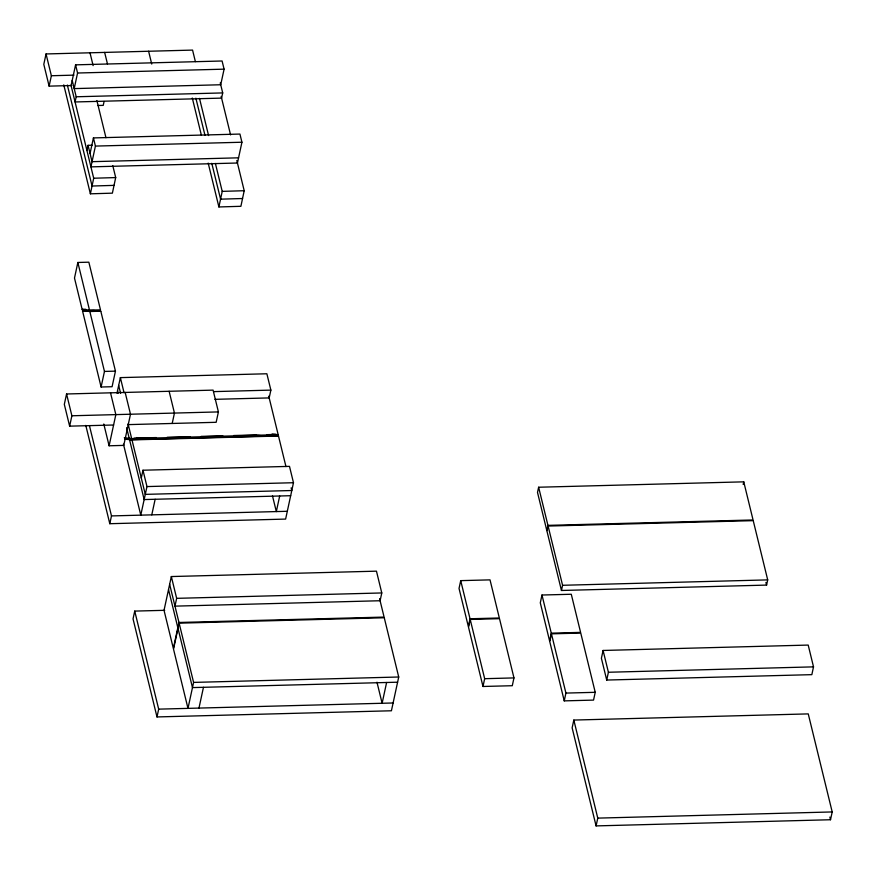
<?xml version="1.0" encoding="UTF-8"?>
<svg xmlns="http://www.w3.org/2000/svg" width="876" height="876" viewBox="0 0 876 876"><rect width="100%" height="100%" fill="white"/><g stroke="black" fill="none" stroke-linecap="round" stroke-linejoin="round"><path stroke-width="1.31" d="M112.774 165.619L115.698 177.576L112.38 193.158L90.381 193.815L93.699 178.233L70.989 85.224M236.827 160.505L244.207 190.716L240.889 206.298L218.901 206.955L222.219 191.373L215.397 163.473M195.381 61.627L192.567 50.096L46.045 53.951L43.8 64.342L49.122 86.133L71.766 85.53M49.122 86.133L51.366 75.741L46.045 53.951M71.087 85.629L75.577 64.846L222.088 60.992L224.092 69.16L220.719 84.753L74.197 88.607L77.57 73.015L75.577 64.846M72.204 80.428L76.201 96.776L75.073 101.966L221.595 98.112L222.712 92.922L220.259 82.859M86.932 150.53L88.06 145.328L92.122 145.219M90.053 153.497L93.425 137.915L239.936 134.061L241.929 142.23L237.44 163.013L90.929 166.867L95.418 146.084L93.425 137.915M104.08 101.474L103.237 105.372L97.904 105.503M77.854 262.471L74.493 278.064L82.136 309.381L89.505 310.137L100.488 309.852L88.848 262.187L77.854 262.471L89.505 310.137M128.246 424.619L216.153 422.298L218.409 411.917L213.087 390.127L66.565 393.981L64.32 404.373L69.642 426.152L113.595 425.002M69.642 426.152L71.887 415.772L66.565 393.981M101.101 387.006L104.463 371.424L89.834 311.506L82.475 310.75L101.101 387.006L112.084 386.721L115.457 371.139L100.817 311.21L93.458 310.454L82.475 310.75M116.99 393.215L120.362 377.622L266.873 373.767L270.87 390.116L269.184 397.912L214.916 399.336M125.169 392.437L130.491 414.228L123.757 445.391L109.106 445.785L115.84 414.611L110.518 392.82M141.288 478.022L142.974 470.226L289.496 466.371L293.482 482.72L285.62 519.085L109.796 523.706L111.482 515.92L89.418 425.572M142.974 470.226L146.971 486.574L140.784 515.143L123.45 444.143M151.778 514.858L155.151 499.276M172.2 423.458L174.444 413.067L169.123 391.276M164.721 610.309L134.729 611.098L133.042 618.883L156.99 716.94L391.419 710.775L398.722 677.006L384.257 617.766L179.131 623.164L173.514 649.138L187.979 708.377L193.596 682.404L179.131 623.164M171.335 576.55L176.656 598.341L174.97 606.137L380.096 600.739L381.783 592.953L376.461 571.163L171.335 576.55L164.031 610.32L173.349 648.459L178.967 622.475L169.648 584.347M156.99 716.94L158.676 709.144L134.729 611.098M198.972 708.082L203.462 687.31M279.685 495.991L276.323 511.584L272.469 495.805M386.612 682.492L382.122 703.264L376.976 682.207M460.721 580.635L459.035 588.431L468.342 626.559L470.029 618.763L460.721 580.635L490.023 579.868L499.331 617.996L470.029 618.763M470.204 619.452L468.518 627.238L482.983 686.477L512.285 685.711L513.971 677.914L499.506 618.675L470.204 619.452L484.669 678.692L482.983 686.477M538.63 487.231L537.503 492.432L546.821 530.56L547.938 525.37L538.63 487.231L743.757 481.844L753.064 519.972L547.938 525.37M548.102 526.049L546.985 531.239L561.45 590.479L766.577 585.091L767.705 579.89L753.229 520.651L548.102 526.049L562.578 585.288L561.45 590.479M541.981 595.023L540.295 602.819L549.602 640.947L551.289 633.162L541.981 595.023L571.283 594.257L580.591 632.384L551.289 633.162M551.453 633.841L549.767 641.637L564.243 700.877L593.545 700.099L595.231 692.314L580.755 633.074L551.453 633.841L565.918 693.08L564.243 700.877M573.824 720.061L572.137 727.857L596.085 825.904L830.514 819.739L832.2 811.942L808.252 713.896L573.824 720.061L597.771 818.118L596.085 825.904M603.082 650.463L601.396 658.259L606.718 680.05L811.844 674.651L813.519 666.866L808.198 645.075L603.082 650.463L608.404 672.253L606.718 680.05M743.187 484.439L743.757 481.844M93.699 178.233L115.698 177.576M92.013 186.03L114.066 185.373M222.219 191.373L244.207 190.716M220.533 199.17L242.575 198.513M77.57 73.015L224.092 69.16M51.366 75.741L74.011 75.139M76.201 96.776L222.712 92.922M95.418 146.084L241.929 142.23M238.568 157.822L92.046 161.677L88.06 145.328M82.136 309.381L85.804 309.283M89.834 311.506L100.817 311.21M104.463 371.424L115.457 371.139M213.886 391.616L270.87 390.116M71.887 415.772L218.409 411.917M134.072 438.153L156.322 437.562M167.174 437.277L190.245 436.675M201.097 436.39L222.8 435.821M233.651 435.525L256.712 434.923M267.158 434.649L275.71 434.419M124.611 438.821L278.163 434.671L268.757 396.171M276.039 435.788L129.528 439.642L144.157 499.561L290.679 495.706M124.622 439.139L131.98 439.894L278.491 436.04L285.959 466.601M146.971 486.574L293.482 482.72M111.482 515.92L287.306 511.288M562.578 585.288L767.705 579.89M176.656 598.341L381.783 592.953M178.967 622.475L384.093 617.087L379.593 598.68M193.596 682.404L398.722 677.006M608.404 672.253L813.519 666.866M484.669 678.692L513.971 677.914M397.595 682.196L192.479 687.594L178.003 628.355M565.918 693.08L595.231 692.314M158.676 709.144L393.105 702.979M597.771 818.118L832.2 811.942M272.031 434.047L278.163 434.671M268.68 435.033L278.491 436.04M257.697 435.317L265.056 436.073M136.503 437.606L140.182 437.989M133.152 438.591L140.51 439.347M124.282 437.77L131.641 438.526L128.082 423.929M829.868 817.089L830.514 819.739M765.931 582.452L766.577 585.091M221.168 96.393L230.585 134.915M199.498 98.375L208.587 135.572M195.874 98.189L205.006 135.397M211.773 163.297L220.588 199.17M291.15 487.855L291.796 490.516L145.285 494.371L131.98 439.894M192.293 98.013L201.381 135.211M208.192 163.111L218.901 206.955M148.613 51.246L151.734 64.068M104.649 52.407L107.474 63.937M89.998 52.79L93.13 65.612M96.875 100.521L105.963 137.718M67.353 85.049L92.068 186.019M63.773 84.873L90.381 193.815M120.362 377.622L124.042 392.711M118.676 385.418L120.625 393.39M168.531 589.548L177.839 627.676M117.548 390.619L118.194 393.258M126.604 427.685L129.188 438.274M103.784 423.995L109.106 445.785M85.793 425.397L109.796 523.706"/></g></svg>
